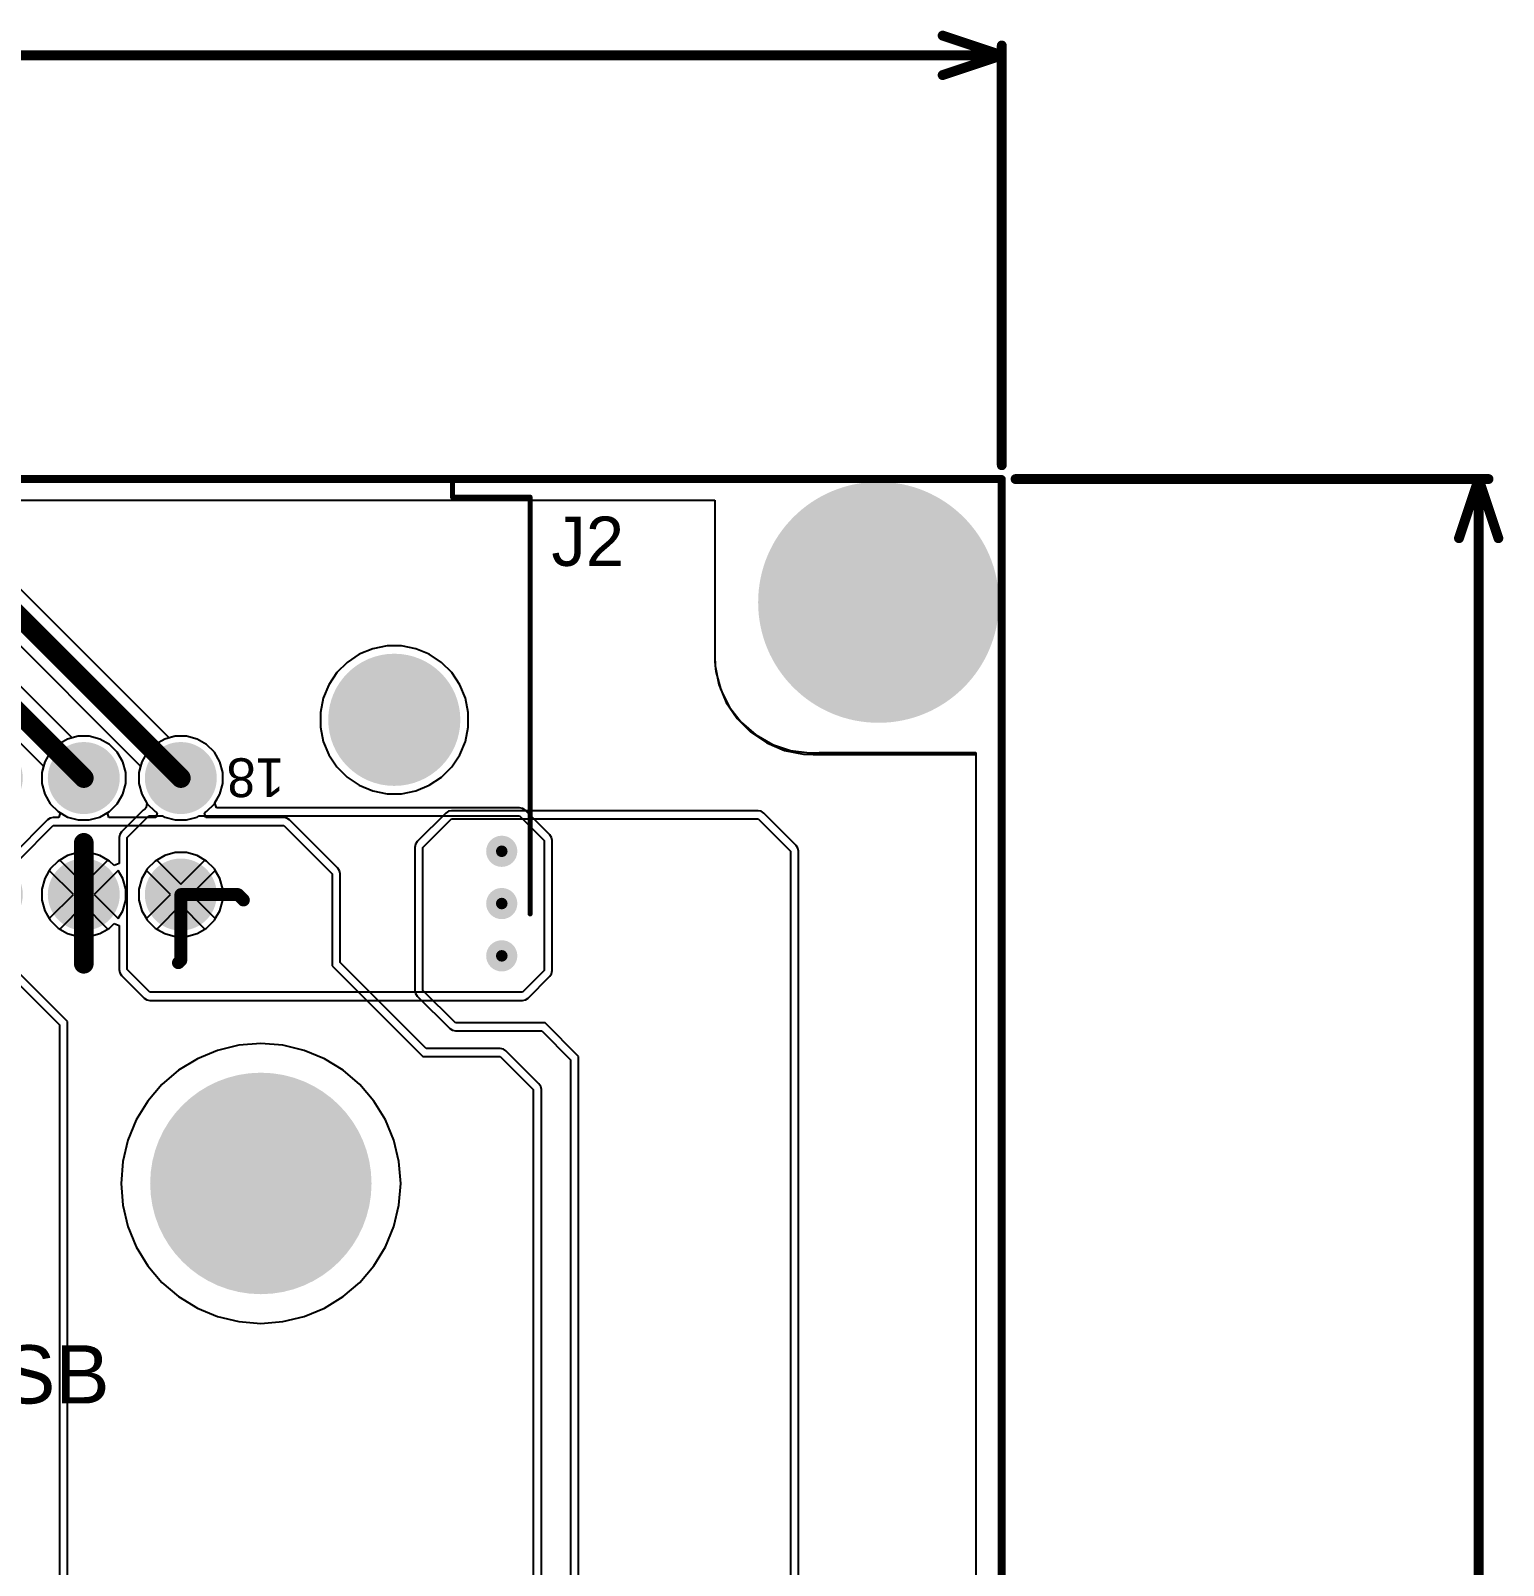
# Model space of a CAD drawing. Header units: millimetres. Extents: x 0 to 174, y 0 to 132.
# Drawn here: x 134.98 to 172.92, y 92.03 to 131.55 of the extents above; entities that cross this region are included whole.
import ezdxf

# ---------------------------------------------------------------- set-up
doc = ezdxf.new("R2010")
doc.units = ezdxf.units.MM
for name, color, linetype in [('BottomLayer', 5, 'Continuous'), ('BottomSolder', 6, 'Continuous'), ('Mechanical2', 216, 'Continuous'), ('MultiLayer', 9, 'Continuous'), ('PadHoleLayer', 156, 'Continuous'), ('TopLayer', 1, 'Continuous'), ('TopOverlay', 2, 'Continuous'), ('TopSolder', 216, 'Continuous'), ('ViaHoleLayer', 16, 'Continuous')]:
    doc.layers.add(name, color=color, linetype=linetype)
doc.styles.add('Arial', font='', dxfattribs={"height": 0.2})
doc.styles.get('Arial').set_extended_font_data('Arial')

# ---------------------------------------------------------------- blocks, each defined once
blk = doc.blocks.new('MX23A18NF1_68')
at = {"layer": 'BottomLayer'}
h = blk.add_hatch(color=5, dxfattribs=at)
edge = h.paths.add_edge_path()
edge.add_arc((-25.5, 4.5), 0.825, 0, 360)
h = blk.add_hatch(color=5, dxfattribs=at)
edge = h.paths.add_edge_path()
edge.add_arc((-23, 4.5), 0.825, 0, 360)
h = blk.add_hatch(color=5, dxfattribs=at)
edge = h.paths.add_edge_path()
edge.add_arc((-20.5, 4.5), 0.825, 0, 360)
h = blk.add_hatch(color=5, dxfattribs=at)
edge = h.paths.add_edge_path()
edge.add_arc((-18, 4.5), 0.825, 0, 360)
h = blk.add_hatch(color=5, dxfattribs=at)
edge = h.paths.add_edge_path()
edge.add_arc((-15.5, 4.5), 0.825, 0, 360)
h = blk.add_hatch(color=5, dxfattribs=at)
edge = h.paths.add_edge_path()
edge.add_arc((-13, 4.5), 0.825, 0, 360)
h = blk.add_hatch(color=5, dxfattribs=at)
edge = h.paths.add_edge_path()
edge.add_arc((-10.5, 4.5), 0.825, 0, 360)
h = blk.add_hatch(color=5, dxfattribs=at)
edge = h.paths.add_edge_path()
edge.add_arc((-8, 4.5), 0.825, 0, 360)
blk.add_hatch(color=5, dxfattribs=at).paths.add_polyline_path([(-6.325, 5.325), (-4.675, 5.325), (-4.675, 3.675), (-6.325, 3.675)])
h = blk.add_hatch(color=5, dxfattribs=at)
edge = h.paths.add_edge_path()
edge.add_arc((-25.5, 1.5), 0.825, 0, 360)
h = blk.add_hatch(color=5, dxfattribs=at)
edge = h.paths.add_edge_path()
edge.add_arc((-23, 1.5), 0.825, 0, 360)
h = blk.add_hatch(color=5, dxfattribs=at)
edge = h.paths.add_edge_path()
edge.add_arc((-20.5, 1.5), 0.825, 0, 360)
h = blk.add_hatch(color=5, dxfattribs=at)
edge = h.paths.add_edge_path()
edge.add_arc((-18, 1.5), 0.825, 0, 360)
h = blk.add_hatch(color=5, dxfattribs=at)
edge = h.paths.add_edge_path()
edge.add_arc((-15.5, 1.5), 0.825, 0, 360)
h = blk.add_hatch(color=5, dxfattribs=at)
edge = h.paths.add_edge_path()
edge.add_arc((-13, 1.5), 0.825, 0, 360)
h = blk.add_hatch(color=5, dxfattribs=at)
edge = h.paths.add_edge_path()
edge.add_arc((-10.5, 1.5), 0.825, 0, 360)
h = blk.add_hatch(color=5, dxfattribs=at)
edge = h.paths.add_edge_path()
edge.add_arc((-8, 1.5), 0.825, 0, 360)
h = blk.add_hatch(color=5, dxfattribs=at)
edge = h.paths.add_edge_path()
edge.add_arc((-5.5, 1.5), 0.825, 0, 360)
h = blk.add_hatch(color=5, dxfattribs=at)
edge = h.paths.add_edge_path()
edge.add_arc((-31, 0), 1.6, 0, 360)
h = blk.add_hatch(color=5, dxfattribs=at)
edge = h.paths.add_edge_path()
edge.add_arc((0, 0), 1.6, 0, 360)
at = {"layer": 'BottomSolder'}
h = blk.add_hatch(color=6, dxfattribs=at)
edge = h.paths.add_edge_path()
edge.add_arc((-25.5, 4.5), 0.927, 0, 360)
h = blk.add_hatch(color=6, dxfattribs=at)
edge = h.paths.add_edge_path()
edge.add_arc((-23, 4.5), 0.927, 0, 360)
h = blk.add_hatch(color=6, dxfattribs=at)
edge = h.paths.add_edge_path()
edge.add_arc((-20.5, 4.5), 0.927, 0, 360)
h = blk.add_hatch(color=6, dxfattribs=at)
edge = h.paths.add_edge_path()
edge.add_arc((-18, 4.5), 0.927, 0, 360)
h = blk.add_hatch(color=6, dxfattribs=at)
edge = h.paths.add_edge_path()
edge.add_arc((-15.5, 4.5), 0.927, 0, 360)
h = blk.add_hatch(color=6, dxfattribs=at)
edge = h.paths.add_edge_path()
edge.add_arc((-13, 4.5), 0.927, 0, 360)
h = blk.add_hatch(color=6, dxfattribs=at)
edge = h.paths.add_edge_path()
edge.add_arc((-10.5, 4.5), 0.927, 0, 360)
h = blk.add_hatch(color=6, dxfattribs=at)
edge = h.paths.add_edge_path()
edge.add_arc((-8, 4.5), 0.927, 0, 360)
blk.add_hatch(color=6, dxfattribs=at).paths.add_polyline_path([(-6.427, 5.427), (-4.573, 5.427), (-4.573, 3.573), (-6.427, 3.573)])
h = blk.add_hatch(color=6, dxfattribs=at)
edge = h.paths.add_edge_path()
edge.add_arc((-25.5, 1.5), 0.927, 0, 360)
h = blk.add_hatch(color=6, dxfattribs=at)
edge = h.paths.add_edge_path()
edge.add_arc((-23, 1.5), 0.927, 0, 360)
h = blk.add_hatch(color=6, dxfattribs=at)
edge = h.paths.add_edge_path()
edge.add_arc((-20.5, 1.5), 0.927, 0, 360)
h = blk.add_hatch(color=6, dxfattribs=at)
edge = h.paths.add_edge_path()
edge.add_arc((-18, 1.5), 0.927, 0, 360)
h = blk.add_hatch(color=6, dxfattribs=at)
edge = h.paths.add_edge_path()
edge.add_arc((-15.5, 1.5), 0.927, 0, 360)
h = blk.add_hatch(color=6, dxfattribs=at)
edge = h.paths.add_edge_path()
edge.add_arc((-13, 1.5), 0.927, 0, 360)
h = blk.add_hatch(color=6, dxfattribs=at)
edge = h.paths.add_edge_path()
edge.add_arc((-10.5, 1.5), 0.927, 0, 360)
h = blk.add_hatch(color=6, dxfattribs=at)
edge = h.paths.add_edge_path()
edge.add_arc((-8, 1.5), 0.927, 0, 360)
h = blk.add_hatch(color=6, dxfattribs=at)
edge = h.paths.add_edge_path()
edge.add_arc((-5.5, 1.5), 0.927, 0, 360)
h = blk.add_hatch(color=6, dxfattribs=at)
edge = h.paths.add_edge_path()
edge.add_arc((-31, 0), 1.702, 0, 360)
h = blk.add_hatch(color=6, dxfattribs=at)
edge = h.paths.add_edge_path()
edge.add_arc((0, 0), 1.702, 0, 360)
at = {"layer": 'MultiLayer'}
h = blk.add_hatch(color=9, dxfattribs=at)
edge = h.paths.add_edge_path()
edge.add_arc((-25.5, 4.5), 0.825, 0, 360)
h = blk.add_hatch(color=9, dxfattribs=at)
edge = h.paths.add_edge_path()
edge.add_arc((-23, 4.5), 0.825, 0, 360)
h = blk.add_hatch(color=9, dxfattribs=at)
edge = h.paths.add_edge_path()
edge.add_arc((-20.5, 4.5), 0.825, 0, 360)
h = blk.add_hatch(color=9, dxfattribs=at)
edge = h.paths.add_edge_path()
edge.add_arc((-18, 4.5), 0.825, 0, 360)
h = blk.add_hatch(color=9, dxfattribs=at)
edge = h.paths.add_edge_path()
edge.add_arc((-15.5, 4.5), 0.825, 0, 360)
h = blk.add_hatch(color=9, dxfattribs=at)
edge = h.paths.add_edge_path()
edge.add_arc((-13, 4.5), 0.825, 0, 360)
h = blk.add_hatch(color=9, dxfattribs=at)
edge = h.paths.add_edge_path()
edge.add_arc((-10.5, 4.5), 0.825, 0, 360)
h = blk.add_hatch(color=9, dxfattribs=at)
edge = h.paths.add_edge_path()
edge.add_arc((-8, 4.5), 0.825, 0, 360)
blk.add_hatch(color=9, dxfattribs=at).paths.add_polyline_path([(-6.325, 5.325), (-4.675, 5.325), (-4.675, 3.675), (-6.325, 3.675)])
h = blk.add_hatch(color=9, dxfattribs=at)
edge = h.paths.add_edge_path()
edge.add_arc((-25.5, 1.5), 0.825, 0, 360)
h = blk.add_hatch(color=9, dxfattribs=at)
edge = h.paths.add_edge_path()
edge.add_arc((-23, 1.5), 0.825, 0, 360)
h = blk.add_hatch(color=9, dxfattribs=at)
edge = h.paths.add_edge_path()
edge.add_arc((-20.5, 1.5), 0.825, 0, 360)
h = blk.add_hatch(color=9, dxfattribs=at)
edge = h.paths.add_edge_path()
edge.add_arc((-18, 1.5), 0.825, 0, 360)
h = blk.add_hatch(color=9, dxfattribs=at)
edge = h.paths.add_edge_path()
edge.add_arc((-15.5, 1.5), 0.825, 0, 360)
h = blk.add_hatch(color=9, dxfattribs=at)
edge = h.paths.add_edge_path()
edge.add_arc((-13, 1.5), 0.825, 0, 360)
h = blk.add_hatch(color=9, dxfattribs=at)
edge = h.paths.add_edge_path()
edge.add_arc((-10.5, 1.5), 0.825, 0, 360)
h = blk.add_hatch(color=9, dxfattribs=at)
edge = h.paths.add_edge_path()
edge.add_arc((-8, 1.5), 0.825, 0, 360)
h = blk.add_hatch(color=9, dxfattribs=at)
edge = h.paths.add_edge_path()
edge.add_arc((-5.5, 1.5), 0.825, 0, 360)
h = blk.add_hatch(color=9, dxfattribs=at)
edge = h.paths.add_edge_path()
edge.add_arc((-31, 0), 1.6, 0, 360)
h = blk.add_hatch(color=9, dxfattribs=at)
edge = h.paths.add_edge_path()
edge.add_arc((0, 0), 1.6, 0, 360)
at = {"layer": 'PadHoleLayer'}
h = blk.add_hatch(color=156, dxfattribs=at)
edge = h.paths.add_edge_path()
edge.add_arc((-25.5, 4.5), 0.55, 0, 360)
h = blk.add_hatch(color=156, dxfattribs=at)
edge = h.paths.add_edge_path()
edge.add_arc((-23, 4.5), 0.55, 0, 360)
h = blk.add_hatch(color=156, dxfattribs=at)
edge = h.paths.add_edge_path()
edge.add_arc((-20.5, 4.5), 0.55, 0, 360)
h = blk.add_hatch(color=156, dxfattribs=at)
edge = h.paths.add_edge_path()
edge.add_arc((-18, 4.5), 0.55, 0, 360)
h = blk.add_hatch(color=156, dxfattribs=at)
edge = h.paths.add_edge_path()
edge.add_arc((-15.5, 4.5), 0.55, 0, 360)
h = blk.add_hatch(color=156, dxfattribs=at)
edge = h.paths.add_edge_path()
edge.add_arc((-13, 4.5), 0.55, 0, 360)
h = blk.add_hatch(color=156, dxfattribs=at)
edge = h.paths.add_edge_path()
edge.add_arc((-10.5, 4.5), 0.55, 0, 360)
h = blk.add_hatch(color=156, dxfattribs=at)
edge = h.paths.add_edge_path()
edge.add_arc((-8, 4.5), 0.55, 0, 360)
h = blk.add_hatch(color=156, dxfattribs=at)
edge = h.paths.add_edge_path()
edge.add_arc((-5.5, 4.5), 0.55, 0, 360)
h = blk.add_hatch(color=156, dxfattribs=at)
edge = h.paths.add_edge_path()
edge.add_arc((-25.5, 1.5), 0.55, 0, 360)
h = blk.add_hatch(color=156, dxfattribs=at)
edge = h.paths.add_edge_path()
edge.add_arc((-23, 1.5), 0.55, 0, 360)
h = blk.add_hatch(color=156, dxfattribs=at)
edge = h.paths.add_edge_path()
edge.add_arc((-20.5, 1.5), 0.55, 0, 360)
h = blk.add_hatch(color=156, dxfattribs=at)
edge = h.paths.add_edge_path()
edge.add_arc((-18, 1.5), 0.55, 0, 360)
h = blk.add_hatch(color=156, dxfattribs=at)
edge = h.paths.add_edge_path()
edge.add_arc((-15.5, 1.5), 0.55, 0, 360)
h = blk.add_hatch(color=156, dxfattribs=at)
edge = h.paths.add_edge_path()
edge.add_arc((-13, 1.5), 0.55, 0, 360)
h = blk.add_hatch(color=156, dxfattribs=at)
edge = h.paths.add_edge_path()
edge.add_arc((-10.5, 1.5), 0.55, 0, 360)
h = blk.add_hatch(color=156, dxfattribs=at)
edge = h.paths.add_edge_path()
edge.add_arc((-8, 1.5), 0.55, 0, 360)
h = blk.add_hatch(color=156, dxfattribs=at)
edge = h.paths.add_edge_path()
edge.add_arc((-5.5, 1.5), 0.55, 0, 360)
h = blk.add_hatch(color=156, dxfattribs=at)
edge = h.paths.add_edge_path()
edge.add_arc((-31, 0), 1.65, 0, 360)
h = blk.add_hatch(color=156, dxfattribs=at)
edge = h.paths.add_edge_path()
edge.add_arc((0, 0), 1.65, 0, 360)
at = {"layer": 'TopLayer'}
h = blk.add_hatch(color=1, dxfattribs=at)
edge = h.paths.add_edge_path()
edge.add_arc((-25.5, 4.5), 0.825, 0, 360)
h = blk.add_hatch(color=1, dxfattribs=at)
edge = h.paths.add_edge_path()
edge.add_arc((-23, 4.5), 0.825, 0, 360)
h = blk.add_hatch(color=1, dxfattribs=at)
edge = h.paths.add_edge_path()
edge.add_arc((-20.5, 4.5), 0.825, 0, 360)
h = blk.add_hatch(color=1, dxfattribs=at)
edge = h.paths.add_edge_path()
edge.add_arc((-18, 4.5), 0.825, 0, 360)
h = blk.add_hatch(color=1, dxfattribs=at)
edge = h.paths.add_edge_path()
edge.add_arc((-15.5, 4.5), 0.825, 0, 360)
h = blk.add_hatch(color=1, dxfattribs=at)
edge = h.paths.add_edge_path()
edge.add_arc((-13, 4.5), 0.825, 0, 360)
h = blk.add_hatch(color=1, dxfattribs=at)
edge = h.paths.add_edge_path()
edge.add_arc((-10.5, 4.5), 0.825, 0, 360)
h = blk.add_hatch(color=1, dxfattribs=at)
edge = h.paths.add_edge_path()
edge.add_arc((-8, 4.5), 0.825, 0, 360)
blk.add_hatch(color=1, dxfattribs=at).paths.add_polyline_path([(-6.325, 5.325), (-4.675, 5.325), (-4.675, 3.675), (-6.325, 3.675)])
h = blk.add_hatch(color=1, dxfattribs=at)
edge = h.paths.add_edge_path()
edge.add_arc((-25.5, 1.5), 0.825, 0, 360)
h = blk.add_hatch(color=1, dxfattribs=at)
edge = h.paths.add_edge_path()
edge.add_arc((-23, 1.5), 0.825, 0, 360)
h = blk.add_hatch(color=1, dxfattribs=at)
edge = h.paths.add_edge_path()
edge.add_arc((-20.5, 1.5), 0.825, 0, 360)
h = blk.add_hatch(color=1, dxfattribs=at)
edge = h.paths.add_edge_path()
edge.add_arc((-18, 1.5), 0.825, 0, 360)
h = blk.add_hatch(color=1, dxfattribs=at)
edge = h.paths.add_edge_path()
edge.add_arc((-15.5, 1.5), 0.825, 0, 360)
h = blk.add_hatch(color=1, dxfattribs=at)
edge = h.paths.add_edge_path()
edge.add_arc((-13, 1.5), 0.825, 0, 360)
h = blk.add_hatch(color=1, dxfattribs=at)
edge = h.paths.add_edge_path()
edge.add_arc((-10.5, 1.5), 0.825, 0, 360)
h = blk.add_hatch(color=1, dxfattribs=at)
edge = h.paths.add_edge_path()
edge.add_arc((-8, 1.5), 0.825, 0, 360)
h = blk.add_hatch(color=1, dxfattribs=at)
edge = h.paths.add_edge_path()
edge.add_arc((-5.5, 1.5), 0.825, 0, 360)
h = blk.add_hatch(color=1, dxfattribs=at)
edge = h.paths.add_edge_path()
edge.add_arc((-31, 0), 1.6, 0, 360)
h = blk.add_hatch(color=1, dxfattribs=at)
edge = h.paths.add_edge_path()
edge.add_arc((0, 0), 1.6, 0, 360)
at = {"layer": 'TopSolder'}
h = blk.add_hatch(color=216, dxfattribs=at)
edge = h.paths.add_edge_path()
edge.add_arc((-25.5, 4.5), 0.927, 0, 360)
h = blk.add_hatch(color=216, dxfattribs=at)
edge = h.paths.add_edge_path()
edge.add_arc((-23, 4.5), 0.927, 0, 360)
h = blk.add_hatch(color=216, dxfattribs=at)
edge = h.paths.add_edge_path()
edge.add_arc((-20.5, 4.5), 0.927, 0, 360)
h = blk.add_hatch(color=216, dxfattribs=at)
edge = h.paths.add_edge_path()
edge.add_arc((-18, 4.5), 0.927, 0, 360)
h = blk.add_hatch(color=216, dxfattribs=at)
edge = h.paths.add_edge_path()
edge.add_arc((-15.5, 4.5), 0.927, 0, 360)
h = blk.add_hatch(color=216, dxfattribs=at)
edge = h.paths.add_edge_path()
edge.add_arc((-13, 4.5), 0.927, 0, 360)
h = blk.add_hatch(color=216, dxfattribs=at)
edge = h.paths.add_edge_path()
edge.add_arc((-10.5, 4.5), 0.927, 0, 360)
h = blk.add_hatch(color=216, dxfattribs=at)
edge = h.paths.add_edge_path()
edge.add_arc((-8, 4.5), 0.927, 0, 360)
blk.add_hatch(color=216, dxfattribs=at).paths.add_polyline_path([(-6.427, 5.427), (-4.573, 5.427), (-4.573, 3.573), (-6.427, 3.573)])
h = blk.add_hatch(color=216, dxfattribs=at)
edge = h.paths.add_edge_path()
edge.add_arc((-25.5, 1.5), 0.927, 0, 360)
h = blk.add_hatch(color=216, dxfattribs=at)
edge = h.paths.add_edge_path()
edge.add_arc((-23, 1.5), 0.927, 0, 360)
h = blk.add_hatch(color=216, dxfattribs=at)
edge = h.paths.add_edge_path()
edge.add_arc((-20.5, 1.5), 0.927, 0, 360)
h = blk.add_hatch(color=216, dxfattribs=at)
edge = h.paths.add_edge_path()
edge.add_arc((-18, 1.5), 0.927, 0, 360)
h = blk.add_hatch(color=216, dxfattribs=at)
edge = h.paths.add_edge_path()
edge.add_arc((-15.5, 1.5), 0.927, 0, 360)
h = blk.add_hatch(color=216, dxfattribs=at)
edge = h.paths.add_edge_path()
edge.add_arc((-13, 1.5), 0.927, 0, 360)
h = blk.add_hatch(color=216, dxfattribs=at)
edge = h.paths.add_edge_path()
edge.add_arc((-10.5, 1.5), 0.927, 0, 360)
h = blk.add_hatch(color=216, dxfattribs=at)
edge = h.paths.add_edge_path()
edge.add_arc((-8, 1.5), 0.927, 0, 360)
h = blk.add_hatch(color=216, dxfattribs=at)
edge = h.paths.add_edge_path()
edge.add_arc((-5.5, 1.5), 0.927, 0, 360)
h = blk.add_hatch(color=216, dxfattribs=at)
edge = h.paths.add_edge_path()
edge.add_arc((-31, 0), 1.702, 0, 360)
h = blk.add_hatch(color=216, dxfattribs=at)
edge = h.paths.add_edge_path()
edge.add_arc((0, 0), 1.702, 0, 360)
at = {"layer": 'TopOverlay', "const_width": 0.127}
for points in [[(-34.5, 5), (-34.5, -5.733)], [(3.5, 5), (3.5, -5.733)], [(-10.338, -3.658), (-10.541, -3.861)], [(-10.541, -3.861), (-10.541, -5.664)], [(-9.347, -3.658), (-10.338, -3.658)], [(-32.5, -5.733), (-34.5, -5.733)], [(-32.5, -5.733), (-32.5, -6.203)], [(3.5, -5.733), (1.5, -5.733)], [(1.5, -5.733), (1.5, -6.203)], [(1.499, -6.203), (-32.5, -6.203)]]:
    blk.add_lwpolyline(points, dxfattribs=at)
at = {"layer": 'TopOverlay', "const_width": 0.0635}
for points in [[(-34.532, 5, 1), (-34.468, 5, 1)], [(3.468, 5, 1), (3.532, 5, 1)], [(-10.573, -3.861, 1), (-10.509, -3.861, 1)], [(-10.573, -3.861, 1), (-10.509, -3.861, 1)], [(-10.37, -3.658, 1), (-10.306, -3.658, 1)], [(-10.37, -3.658, 1), (-10.306, -3.658, 1)], [(-9.379, -3.658, 1), (-9.315, -3.658, 1)], [(-34.532, -5.733, 1), (-34.468, -5.733, 1)], [(-34.532, -5.733, 1), (-34.468, -5.733, 1)], [(-32.532, -5.733, 1), (-32.468, -5.733, 1)], [(-32.532, -5.733, 1), (-32.468, -5.733, 1)], [(-10.573, -5.664, 1), (-10.509, -5.664, 1)], [(1.468, -5.733, 1), (1.532, -5.733, 1)], [(1.468, -5.733, 1), (1.532, -5.733, 1)], [(3.468, -5.733, 1), (3.532, -5.733, 1)], [(3.468, -5.733, 1), (3.532, -5.733, 1)], [(-32.532, -6.203, 1), (-32.468, -6.203, 1)], [(-32.532, -6.203, 1), (-32.468, -6.203, 1)], [(1.467, -6.203, 1), (1.53, -6.203, 1)], [(1.468, -6.203, 1), (1.532, -6.203, 1)]]:
    blk.add_lwpolyline(points, format="xyb", close=True, dxfattribs=at)
at = {"layer": 'TopOverlay'}
for s, height, p in [('1', 1, (-4.166, 4.064)), ('18', 1, (-28.169, 0.991)), ('PCB Edge', 1.2711, (-8.992, -4.369))]:
    blk.add_text(s, height=height, dxfattribs=at).set_placement(p)

msp = doc.modelspace()

# ---------------------------------------------------------------- hatches: boundary and pattern name
at = {"layer": 'BottomLayer'}
h = msp.add_hatch(color=5, dxfattribs=at)
edge = h.paths.add_edge_path()
edge.add_arc((156.825, 116.825), 3, 0, 360)
h = msp.add_hatch(color=5, dxfattribs=at)
edge = h.paths.add_edge_path()
edge.add_arc((147.117, 110.414), 0.3, 0, 360)
h = msp.add_hatch(color=5, dxfattribs=at)
edge = h.paths.add_edge_path()
edge.add_arc((147.117, 109.068), 0.3, 0, 360)
h = msp.add_hatch(color=5, dxfattribs=at)
edge = h.paths.add_edge_path()
edge.add_arc((147.117, 107.721), 0.3, 0, 360)
h = msp.add_hatch(color=5, dxfattribs=at)
edge = h.paths.add_edge_path()
edge.add_arc((140.91, 101.86), 2.75, 0, 360)
at = {"layer": 'BottomSolder'}
h = msp.add_hatch(color=6, dxfattribs=at)
edge = h.paths.add_edge_path()
edge.add_arc((156.825, 116.825), 3.102, 0, 360)
h = msp.add_hatch(color=6, dxfattribs=at)
edge = h.paths.add_edge_path()
edge.add_arc((147.117, 110.414), 0.402, 0, 360)
h = msp.add_hatch(color=6, dxfattribs=at)
edge = h.paths.add_edge_path()
edge.add_arc((147.117, 109.068), 0.402, 0, 360)
h = msp.add_hatch(color=6, dxfattribs=at)
edge = h.paths.add_edge_path()
edge.add_arc((147.117, 107.721), 0.402, 0, 360)
h = msp.add_hatch(color=6, dxfattribs=at)
edge = h.paths.add_edge_path()
edge.add_arc((140.91, 101.86), 2.852, 0, 360)
at = {"layer": 'MultiLayer'}
h = msp.add_hatch(color=9, dxfattribs=at)
edge = h.paths.add_edge_path()
edge.add_arc((156.825, 116.825), 3, 0, 360)
h = msp.add_hatch(color=9, dxfattribs=at)
edge = h.paths.add_edge_path()
edge.add_arc((140.91, 101.86), 2.75, 0, 360)
at = {"layer": 'PadHoleLayer'}
h = msp.add_hatch(color=156, dxfattribs=at)
edge = h.paths.add_edge_path()
edge.add_arc((156.825, 116.825), 2, 0, 360)
h = msp.add_hatch(color=156, dxfattribs=at)
edge = h.paths.add_edge_path()
edge.add_arc((140.91, 101.86), 1.75, 0, 360)
at = {"layer": 'TopLayer'}
h = msp.add_hatch(color=1, dxfattribs=at)
edge = h.paths.add_edge_path()
edge.add_arc((156.825, 116.825), 3, 0, 360)
h = msp.add_hatch(color=1, dxfattribs=at)
edge = h.paths.add_edge_path()
edge.add_arc((147.117, 110.414), 0.3, 0, 360)
h = msp.add_hatch(color=1, dxfattribs=at)
edge = h.paths.add_edge_path()
edge.add_arc((147.117, 109.068), 0.3, 0, 360)
h = msp.add_hatch(color=1, dxfattribs=at)
edge = h.paths.add_edge_path()
edge.add_arc((147.117, 107.721), 0.3, 0, 360)
h = msp.add_hatch(color=1, dxfattribs=at)
edge = h.paths.add_edge_path()
edge.add_arc((140.91, 101.86), 2.75, 0, 360)
at = {"layer": 'TopSolder'}
h = msp.add_hatch(color=216, dxfattribs=at)
edge = h.paths.add_edge_path()
edge.add_arc((156.825, 116.825), 3.102, 0, 360)
h = msp.add_hatch(color=216, dxfattribs=at)
edge = h.paths.add_edge_path()
edge.add_arc((147.117, 110.414), 0.402, 0, 360)
h = msp.add_hatch(color=216, dxfattribs=at)
edge = h.paths.add_edge_path()
edge.add_arc((147.117, 109.068), 0.402, 0, 360)
h = msp.add_hatch(color=216, dxfattribs=at)
edge = h.paths.add_edge_path()
edge.add_arc((147.117, 107.721), 0.402, 0, 360)
h = msp.add_hatch(color=216, dxfattribs=at)
edge = h.paths.add_edge_path()
edge.add_arc((140.91, 101.86), 2.852, 0, 360)
at = {"layer": 'ViaHoleLayer'}
h = msp.add_hatch(color=16, dxfattribs=at)
edge = h.paths.add_edge_path()
edge.add_arc((147.117, 110.414), 0.15, 0, 360)
h = msp.add_hatch(color=16, dxfattribs=at)
edge = h.paths.add_edge_path()
edge.add_arc((147.117, 109.068), 0.15, 0, 360)
h = msp.add_hatch(color=16, dxfattribs=at)
edge = h.paths.add_edge_path()
edge.add_arc((147.117, 107.721), 0.15, 0, 360)

# ---------------------------------------------------------------- linework, layer by layer
at = {"layer": 'BottomLayer'}
for p, q in [((61.087, 119.456), (152.603, 119.456)), ((152.603, 119.456), (152.603, 115.291)), ((143.446, 115.487), (143.134, 115.279)), ((143.793, 115.631), (143.446, 115.487)), ((144.161, 115.704), (143.793, 115.631)), ((144.536, 115.704), (144.161, 115.704)), ((144.904, 115.631), (144.536, 115.704)), ((145.25, 115.487), (144.904, 115.631)), ((145.562, 115.279), (145.25, 115.487)), ((142.869, 115.014), (142.661, 114.702)), ((143.134, 115.279), (142.869, 115.014)), ((145.827, 115.014), (145.562, 115.279)), ((146.036, 114.702), (145.827, 115.014)), ((152.603, 115.291), (152.633, 115.045)), ((152.633, 115.045), (152.763, 114.568)), ((142.661, 114.702), (142.517, 114.355)), ((146.179, 114.355), (146.036, 114.702)), ((142.517, 114.355), (142.444, 113.988)), ((146.252, 113.988), (146.179, 114.355)), ((152.763, 114.568), (152.984, 114.126)), ((142.444, 113.988), (142.444, 113.612)), ((146.252, 113.612), (146.252, 113.988)), ((152.984, 114.126), (153.287, 113.736)), ((142.444, 113.612), (142.517, 113.245)), ((146.179, 113.245), (146.252, 113.612)), ((153.287, 113.736), (153.66, 113.412)), ((135.686, 113.163), (135.485, 112.963)), ((135.932, 113.305), (135.686, 113.163)), ((136.206, 113.379), (135.932, 113.305)), ((136.49, 113.379), (136.206, 113.379)), ((136.765, 113.305), (136.49, 113.379)), ((137.011, 113.163), (136.765, 113.305)), ((137.212, 112.963), (137.011, 113.163)), ((138.186, 113.163), (137.985, 112.963)), ((138.432, 113.305), (138.186, 113.163)), ((138.706, 113.379), (138.432, 113.305)), ((138.99, 113.379), (138.706, 113.379)), ((139.265, 113.305), (138.99, 113.379)), ((139.511, 113.163), (139.265, 113.305)), ((139.712, 112.963), (139.511, 113.163)), ((142.517, 113.245), (142.661, 112.898)), ((146.036, 112.898), (146.179, 113.245)), ((153.66, 113.412), (154.089, 113.167)), ((154.089, 113.167), (154.558, 113.01)), ((135.343, 112.716), (135.269, 112.442)), ((135.485, 112.963), (135.343, 112.716)), ((137.354, 112.716), (137.212, 112.963)), ((137.427, 112.442), (137.354, 112.716)), ((137.843, 112.716), (137.769, 112.442)), ((137.985, 112.963), (137.843, 112.716)), ((139.854, 112.716), (139.712, 112.963)), ((139.927, 112.442), (139.854, 112.716)), ((142.661, 112.898), (142.869, 112.586)), ((145.827, 112.586), (146.036, 112.898)), ((154.558, 113.01), (155.048, 112.948)), ((155.048, 112.948), (155.296, 112.954)), ((155.296, 112.954), (159.334, 112.954)), ((159.334, 112.954), (159.334, 5.447)), ((135.269, 112.442), (135.269, 112.158)), ((137.427, 112.158), (137.427, 112.442)), ((137.769, 112.442), (137.769, 112.158)), ((139.927, 112.158), (139.927, 112.442)), ((142.869, 112.586), (143.134, 112.321)), ((143.134, 112.321), (143.446, 112.113)), ((145.25, 112.113), (145.562, 112.321)), ((145.562, 112.321), (145.827, 112.586)), ((135.269, 112.158), (135.343, 111.884)), ((135.343, 111.884), (135.485, 111.637)), ((137.212, 111.637), (137.354, 111.884)), ((137.354, 111.884), (137.427, 112.158)), ((137.769, 112.158), (137.843, 111.884)), ((137.843, 111.884), (137.985, 111.637)), ((139.712, 111.637), (139.854, 111.884)), ((139.854, 111.884), (139.927, 112.158)), ((143.446, 112.113), (143.793, 111.969)), ((143.793, 111.969), (144.161, 111.896)), ((144.161, 111.896), (144.536, 111.896)), ((144.536, 111.896), (144.904, 111.969)), ((144.904, 111.969), (145.25, 112.113)), ((135.485, 111.637), (135.686, 111.437)), ((137.011, 111.437), (137.212, 111.637)), ((137.985, 111.637), (138.186, 111.437)), ((139.511, 111.437), (139.712, 111.637)), ((145.821, 111.459), (145.742, 111.443)), ((153.721, 111.459), (145.821, 111.459)), ((145.821, 111.459), (145.821, 111.459)), ((153.8, 111.443), (153.721, 111.459)), ((153.721, 111.459), (153.721, 111.459)), ((135.413, 111.221), (134.527, 110.334)), ((134.673, 110.188), (135.56, 111.074)), ((135.481, 111.266), (135.413, 111.221)), ((135.413, 111.221), (135.413, 111.221)), ((135.56, 111.281), (135.481, 111.266)), ((135.701, 111.281), (135.56, 111.281)), ((135.56, 111.074), (141.503, 111.074)), ((135.686, 111.437), (135.735, 111.408)), ((135.735, 111.408), (135.701, 111.281)), ((136.962, 111.408), (137.011, 111.437)), ((136.996, 111.281), (136.962, 111.408)), ((138.201, 111.281), (136.996, 111.281)), ((138.186, 111.437), (138.235, 111.408)), ((138.235, 111.408), (138.201, 111.281)), ((139.462, 111.408), (139.511, 111.437)), ((139.496, 111.281), (139.462, 111.408)), ((141.503, 111.281), (139.496, 111.281)), ((141.583, 111.266), (141.503, 111.281)), ((141.503, 111.281), (141.503, 111.281)), ((141.503, 111.074), (142.748, 109.83)), ((141.65, 111.221), (141.583, 111.266)), ((142.894, 109.976), (141.65, 111.221)), ((145.675, 111.398), (144.938, 110.662)), ((145.085, 110.515), (145.821, 111.252)), ((145.742, 111.443), (145.675, 111.398)), ((145.675, 111.398), (145.675, 111.398)), ((145.821, 111.252), (153.721, 111.252)), ((153.721, 111.252), (154.559, 110.414)), ((153.867, 111.398), (153.8, 111.443)), ((154.705, 110.56), (153.867, 111.398)), ((144.938, 110.662), (144.893, 110.595)), ((135.932, 110.305), (135.729, 110.188)), ((136.206, 110.379), (135.932, 110.305)), ((136.49, 110.379), (136.206, 110.379)), ((136.765, 110.305), (136.49, 110.379)), ((136.967, 110.188), (136.765, 110.305)), ((138.432, 110.305), (138.186, 110.163)), ((138.706, 110.379), (138.432, 110.305)), ((138.99, 110.379), (138.706, 110.379)), ((139.265, 110.305), (138.99, 110.379)), ((139.511, 110.163), (139.265, 110.305)), ((144.893, 110.595), (144.878, 110.515)), ((144.878, 110.515), (144.878, 110.515)), ((144.878, 110.515), (144.878, 106.832)), ((145.085, 106.832), (145.085, 110.515)), ((154.559, 110.414), (154.559, 39.751)), ((154.75, 110.493), (154.705, 110.56)), ((154.766, 110.414), (154.75, 110.493)), ((154.766, 39.751), (154.766, 110.414)), ((154.766, 110.414), (154.766, 110.414)), ((135.46, 109.919), (135.343, 109.716)), ((136.079, 109.3), (135.46, 109.919)), ((135.729, 110.188), (136.348, 109.569)), ((136.348, 109.569), (136.967, 110.188)), ((137.237, 109.919), (136.618, 109.3)), ((137.354, 109.716), (137.237, 109.919)), ((137.985, 109.963), (137.843, 109.716)), ((138.186, 110.163), (137.985, 109.963)), ((139.712, 109.963), (139.511, 110.163)), ((139.854, 109.716), (139.712, 109.963)), ((142.939, 109.909), (142.894, 109.976)), ((142.894, 109.976), (142.894, 109.976)), ((142.955, 109.83), (142.939, 109.909)), ((135.343, 109.716), (135.269, 109.442)), ((137.427, 109.442), (137.354, 109.716)), ((137.843, 109.716), (137.769, 109.442)), ((139.927, 109.442), (139.854, 109.716)), ((142.748, 109.83), (142.748, 107.467)), ((142.955, 107.553), (142.955, 109.83)), ((142.955, 109.83), (142.955, 109.83)), ((135.269, 109.442), (135.269, 109.158)), ((135.269, 109.158), (135.343, 108.884)), ((135.46, 108.681), (136.079, 109.3)), ((136.618, 109.3), (137.237, 108.681)), ((137.354, 108.884), (137.427, 109.158)), ((137.427, 109.158), (137.427, 109.442)), ((137.769, 109.442), (137.769, 109.158)), ((137.769, 109.158), (137.843, 108.884)), ((139.854, 108.884), (139.927, 109.158)), ((139.927, 109.158), (139.927, 109.442)), ((135.343, 108.884), (135.46, 108.681)), ((136.348, 109.031), (135.729, 108.412)), ((136.967, 108.412), (136.348, 109.031)), ((137.237, 108.681), (137.354, 108.884)), ((137.843, 108.884), (137.985, 108.637)), ((139.712, 108.637), (139.854, 108.884)), ((135.729, 108.412), (135.932, 108.295)), ((135.932, 108.295), (136.206, 108.221)), ((136.49, 108.221), (136.765, 108.295)), ((136.765, 108.295), (136.967, 108.412)), ((137.985, 108.637), (138.186, 108.437)), ((138.186, 108.437), (138.432, 108.295)), ((138.432, 108.295), (138.706, 108.221)), ((138.99, 108.221), (139.265, 108.295)), ((139.265, 108.295), (139.511, 108.437)), ((139.511, 108.437), (139.712, 108.637)), ((136.206, 108.221), (136.49, 108.221)), ((138.706, 108.221), (138.99, 108.221)), ((145.171, 105.338), (142.955, 107.553)), ((134.527, 107.141), (135.725, 105.943)), ((135.932, 106.029), (134.673, 107.287)), ((142.748, 107.467), (145.085, 105.131)), ((144.878, 106.832), (144.893, 106.753)), ((144.893, 106.753), (144.938, 106.686)), ((145.923, 105.994), (145.085, 106.832)), ((144.938, 106.686), (144.938, 106.686)), ((144.938, 106.686), (145.777, 105.848)), ((135.725, 105.943), (135.725, 41.563)), ((135.932, 41.563), (135.932, 106.029)), ((148.234, 105.994), (145.923, 105.994)), ((149.098, 105.131), (148.234, 105.994)), ((145.777, 105.848), (145.844, 105.803)), ((145.844, 105.803), (145.923, 105.787)), ((145.923, 105.787), (145.923, 105.787)), ((145.923, 105.787), (148.149, 105.787)), ((148.149, 105.787), (148.891, 105.045)), ((139.797, 105.287), (139.274, 105.071)), ((140.346, 105.419), (139.797, 105.287)), ((140.91, 105.463), (140.346, 105.419)), ((141.474, 105.419), (140.91, 105.463)), ((142.023, 105.287), (141.474, 105.419)), ((142.546, 105.071), (142.023, 105.287)), ((145.085, 105.131), (147.079, 105.131)), ((147.079, 105.338), (145.171, 105.338)), ((147.158, 105.322), (147.079, 105.338)), ((147.079, 105.338), (147.079, 105.338)), ((147.079, 105.131), (147.93, 104.28)), ((147.225, 105.277), (147.158, 105.322)), ((148.076, 104.426), (147.225, 105.277)), ((149.098, 41.25), (149.098, 105.131)), ((138.792, 104.775), (138.362, 104.408)), ((139.274, 105.071), (138.792, 104.775)), ((143.028, 104.775), (142.546, 105.071)), ((143.458, 104.408), (143.028, 104.775)), ((148.891, 105.045), (148.891, 41.335)), ((138.362, 104.408), (137.995, 103.978)), ((143.825, 103.978), (143.458, 104.408)), ((148.121, 104.359), (148.076, 104.426)), ((148.137, 104.28), (148.121, 104.359)), ((137.995, 103.978), (137.7, 103.496)), ((144.12, 103.496), (143.825, 103.978)), ((147.93, 104.28), (147.93, 42.672)), ((148.137, 42.672), (148.137, 104.28)), ((148.137, 104.28), (148.137, 104.28)), ((137.7, 103.496), (137.483, 102.974)), ((144.337, 102.974), (144.12, 103.496)), ((137.483, 102.974), (137.351, 102.424)), ((144.469, 102.424), (144.337, 102.974)), ((137.351, 102.424), (137.307, 101.86)), ((144.513, 101.86), (144.469, 102.424)), ((137.307, 101.86), (137.351, 101.297)), ((144.469, 101.297), (144.513, 101.86)), ((137.351, 101.297), (137.483, 100.747)), ((144.337, 100.747), (144.469, 101.297)), ((137.483, 100.747), (137.7, 100.224)), ((144.12, 100.224), (144.337, 100.747)), ((137.7, 100.224), (137.995, 99.742)), ((143.825, 99.742), (144.12, 100.224)), ((137.995, 99.742), (138.362, 99.312)), ((143.458, 99.312), (143.825, 99.742)), ((138.362, 99.312), (138.792, 98.945)), ((143.028, 98.945), (143.458, 99.312)), ((138.792, 98.945), (139.274, 98.65)), ((142.546, 98.65), (143.028, 98.945)), ((139.274, 98.65), (139.797, 98.433)), ((139.797, 98.433), (140.346, 98.301)), ((141.474, 98.301), (142.023, 98.433)), ((142.023, 98.433), (142.546, 98.65)), ((140.346, 98.301), (140.91, 98.257)), ((140.91, 98.257), (141.474, 98.301))]:
    msp.add_line(p, q, dxfattribs=at)
at = {"layer": 'BottomLayer', "const_width": 0.508}
for points in [[(136.348, 109.3), (136.348, 110.631)], [(136.348, 107.518), (136.348, 109.3)], [(136.348, 107.518), (136.348, 107.518)]]:
    msp.add_lwpolyline(points, dxfattribs=at)
at = {"layer": 'BottomLayer', "const_width": 0.254}
for points in [[(136.221, 110.631, 1), (136.475, 110.631, 1)], [(136.221, 109.3, 1), (136.475, 109.3, 1)], [(136.221, 109.3, 1), (136.475, 109.3, 1)], [(136.221, 107.518, 1), (136.475, 107.518, 1)], [(136.221, 107.518, 1), (136.475, 107.518, 1)], [(136.221, 107.518, 1), (136.475, 107.518, 1)]]:
    msp.add_lwpolyline(points, format="xyb", close=True, dxfattribs=at)
at = {"layer": 'Mechanical2'}
for points, const_width in [([(158.476, 131.42), (160, 130.912)], 0.254), ([(160, 120.356), (160, 131.166)], 0.254), ([(87.491, 130.912), (160, 130.912)], 0.254), ([(158.476, 130.404), (160, 130.912)], 0.254), ([(60.5, 120), (160, 120)], 0.203), ([(160, 0), (160, 120)], 0.203), ([(160.356, 120), (172.542, 120)], 0.254), ([(171.78, 118.476), (172.288, 120)], 0.254), ([(172.288, 120), (172.796, 118.476)], 0.254), ([(172.288, 67.491), (172.288, 120)], 0.254)]:
    msp.add_lwpolyline(points, dxfattribs=dict(at, const_width=const_width))
for points, const_width in [([(158.413, 131.42, 1), (158.54, 131.42, 1)], 0.127), ([(159.937, 131.166, 1), (160.064, 131.166, 1)], 0.127), ([(159.937, 130.912, 1), (160.064, 130.912, 1)], 0.127), ([(159.937, 130.912, 1), (160.064, 130.912, 1)], 0.127), ([(159.937, 130.912, 1), (160.064, 130.912, 1)], 0.127), ([(158.413, 130.404, 1), (158.54, 130.404, 1)], 0.127), ([(159.937, 120.356, 1), (160.064, 120.356, 1)], 0.127), ([(159.949, 120, 1), (160.051, 120, 1)], 0.102), ([(159.949, 120, 1), (160.051, 120, 1)], 0.102), ([(160.292, 120, 1), (160.419, 120, 1)], 0.127), ([(172.225, 120, 1), (172.352, 120, 1)], 0.127), ([(172.225, 120, 1), (172.352, 120, 1)], 0.127), ([(172.225, 120, 1), (172.352, 120, 1)], 0.127), ([(172.479, 120, 1), (172.606, 120, 1)], 0.127), ([(171.717, 118.476, 1), (171.844, 118.476, 1)], 0.127), ([(172.733, 118.476, 1), (172.86, 118.476, 1)], 0.127)]:
    msp.add_lwpolyline(points, format="xyb", close=True, dxfattribs=dict(at, const_width=const_width))
at = {"layer": 'TopLayer'}
for p, q in [((132.59, 119.456), (152.603, 119.456)), ((152.603, 119.456), (152.603, 115.443)), ((138.545, 113.336), (132.542, 119.339)), ((131.731, 118.684), (137.812, 112.603)), ((136.045, 113.336), (130.828, 118.552)), ((130.247, 117.668), (135.312, 112.603)), ((143.446, 115.487), (143.134, 115.279)), ((143.793, 115.631), (143.446, 115.487)), ((144.161, 115.704), (143.793, 115.631)), ((144.536, 115.704), (144.161, 115.704)), ((144.904, 115.631), (144.536, 115.704)), ((145.25, 115.487), (144.904, 115.631)), ((145.562, 115.279), (145.25, 115.487)), ((152.603, 115.443), (152.615, 115.194)), ((142.869, 115.014), (142.661, 114.702)), ((143.134, 115.279), (142.869, 115.014)), ((145.827, 115.014), (145.562, 115.279)), ((146.036, 114.702), (145.827, 115.014)), ((152.615, 115.194), (152.713, 114.706)), ((142.661, 114.702), (142.517, 114.355)), ((146.179, 114.355), (146.036, 114.702)), ((152.713, 114.706), (152.903, 114.246)), ((142.517, 114.355), (142.444, 113.988)), ((146.252, 113.988), (146.179, 114.355)), ((152.903, 114.246), (153.18, 113.832)), ((142.444, 113.988), (142.444, 113.612)), ((146.252, 113.612), (146.252, 113.988)), ((153.18, 113.832), (153.532, 113.48)), ((142.444, 113.612), (142.517, 113.245)), ((146.179, 113.245), (146.252, 113.612)), ((153.532, 113.48), (153.946, 113.203)), ((136.206, 113.379), (136.045, 113.336)), ((136.49, 113.379), (136.206, 113.379)), ((136.765, 113.305), (136.49, 113.379)), ((137.011, 113.163), (136.765, 113.305)), ((137.212, 112.963), (137.011, 113.163)), ((138.706, 113.379), (138.545, 113.336)), ((138.99, 113.379), (138.706, 113.379)), ((139.265, 113.305), (138.99, 113.379)), ((139.511, 113.163), (139.265, 113.305)), ((139.712, 112.963), (139.511, 113.163)), ((142.517, 113.245), (142.661, 112.898)), ((146.036, 112.898), (146.179, 113.245)), ((153.946, 113.203), (154.406, 113.012)), ((137.354, 112.716), (137.212, 112.963)), ((137.427, 112.442), (137.354, 112.716)), ((139.854, 112.716), (139.712, 112.963)), ((139.927, 112.442), (139.854, 112.716)), ((142.661, 112.898), (142.869, 112.586)), ((145.827, 112.586), (146.036, 112.898)), ((154.406, 113.012), (154.894, 112.915)), ((154.894, 112.915), (155.143, 112.903)), ((155.143, 112.903), (159.334, 112.903)), ((159.334, 112.903), (159.334, 7.645)), ((135.312, 112.603), (135.269, 112.442)), ((135.269, 112.442), (135.269, 112.158)), ((137.427, 112.158), (137.427, 112.442)), ((137.812, 112.603), (137.769, 112.442)), ((137.769, 112.442), (137.769, 112.158)), ((139.927, 112.158), (139.927, 112.442)), ((142.869, 112.586), (143.134, 112.321)), ((143.134, 112.321), (143.446, 112.113)), ((145.25, 112.113), (145.562, 112.321)), ((145.562, 112.321), (145.827, 112.586)), ((135.269, 112.158), (135.343, 111.884)), ((135.343, 111.884), (135.485, 111.637)), ((137.212, 111.637), (137.354, 111.884)), ((137.354, 111.884), (137.427, 112.158)), ((137.769, 112.158), (137.843, 111.884)), ((137.843, 111.884), (137.975, 111.655)), ((139.726, 111.662), (139.854, 111.884)), ((139.854, 111.884), (139.927, 112.158)), ((143.446, 112.113), (143.793, 111.969)), ((143.793, 111.969), (144.161, 111.896)), ((144.161, 111.896), (144.536, 111.896)), ((144.536, 111.896), (144.904, 111.969)), ((144.904, 111.969), (145.25, 112.113)), ((135.485, 111.637), (135.686, 111.437)), ((137.011, 111.437), (137.212, 111.637)), ((137.877, 111.475), (137.318, 110.916)), ((137.932, 111.511), (137.877, 111.475)), ((137.877, 111.475), (137.877, 111.475)), ((137.951, 111.545), (137.932, 111.511)), ((137.975, 111.655), (137.951, 111.545)), ((139.771, 111.535), (139.726, 111.662)), ((147.117, 111.535), (139.771, 111.535)), ((147.574, 111.535), (147.117, 111.535)), ((147.653, 111.52), (147.574, 111.535)), ((147.574, 111.535), (147.574, 111.535)), ((147.72, 111.475), (147.653, 111.52)), ((147.72, 111.475), (147.72, 111.475)), ((148.355, 110.84), (147.72, 111.475)), ((135.686, 111.437), (135.932, 111.295)), ((135.932, 111.295), (136.206, 111.221)), ((136.206, 111.221), (136.49, 111.221)), ((136.49, 111.221), (136.765, 111.295)), ((136.765, 111.295), (137.011, 111.437)), ((137.465, 110.769), (138.024, 111.328)), ((138.024, 111.328), (138.373, 111.328)), ((138.373, 111.328), (138.432, 111.295)), ((138.432, 111.295), (138.706, 111.221)), ((138.706, 111.221), (138.99, 111.221)), ((138.99, 111.221), (139.265, 111.295)), ((139.265, 111.295), (139.323, 111.328)), ((139.323, 111.328), (147.117, 111.328)), ((147.117, 111.328), (147.574, 111.328)), ((147.574, 111.328), (148.209, 110.693)), ((137.273, 110.849), (137.258, 110.769)), ((137.258, 110.769), (137.258, 110.769)), ((137.258, 110.769), (137.258, 110.096)), ((137.318, 110.916), (137.273, 110.849)), ((137.465, 107.366), (137.465, 110.769)), ((148.209, 110.693), (148.209, 107.34)), ((148.4, 110.772), (148.355, 110.84)), ((148.355, 110.84), (148.355, 110.84)), ((148.416, 110.693), (148.4, 110.772)), ((148.416, 107.34), (148.416, 110.693)), ((148.416, 110.693), (148.416, 110.693)), ((135.932, 110.305), (135.686, 110.163)), ((136.206, 110.379), (135.932, 110.305)), ((136.49, 110.379), (136.206, 110.379)), ((136.765, 110.305), (136.49, 110.379)), ((137.011, 110.163), (136.765, 110.305)), ((138.432, 110.305), (138.229, 110.188)), ((138.706, 110.379), (138.432, 110.305)), ((138.99, 110.379), (138.706, 110.379)), ((139.265, 110.305), (138.99, 110.379)), ((139.467, 110.188), (139.265, 110.305)), ((135.485, 109.963), (135.343, 109.716)), ((135.686, 110.163), (135.485, 109.963)), ((137.131, 110.044), (137.011, 110.163)), ((137.258, 110.096), (137.131, 110.044)), ((137.96, 109.919), (137.843, 109.716)), ((138.579, 109.3), (137.96, 109.919)), ((138.229, 110.188), (138.848, 109.569)), ((138.848, 109.569), (139.467, 110.188)), ((139.737, 109.919), (139.118, 109.3)), ((139.854, 109.716), (139.737, 109.919)), ((135.343, 109.716), (135.269, 109.442)), ((137.843, 109.716), (137.769, 109.442)), ((139.927, 109.442), (139.854, 109.716)), ((135.269, 109.442), (135.269, 109.158)), ((135.269, 109.158), (135.343, 108.884)), ((137.769, 109.442), (137.769, 109.158)), ((137.769, 109.158), (137.843, 108.884)), ((137.96, 108.681), (138.579, 109.3)), ((139.118, 109.3), (139.737, 108.681)), ((139.854, 108.884), (139.927, 109.158)), ((139.927, 109.158), (139.927, 109.442)), ((135.343, 108.884), (135.485, 108.637)), ((137.843, 108.884), (137.96, 108.681)), ((138.848, 109.031), (138.229, 108.412)), ((139.467, 108.412), (138.848, 109.031)), ((139.737, 108.681), (139.854, 108.884)), ((135.485, 108.637), (135.686, 108.437)), ((135.686, 108.437), (135.932, 108.295)), ((135.932, 108.295), (136.206, 108.221)), ((136.49, 108.221), (136.765, 108.295)), ((136.765, 108.295), (137.011, 108.437)), ((137.011, 108.437), (137.131, 108.556)), ((137.131, 108.556), (137.258, 108.504)), ((137.258, 108.504), (137.258, 107.366)), ((138.229, 108.412), (138.432, 108.295)), ((138.432, 108.295), (138.706, 108.221)), ((138.99, 108.221), (139.265, 108.295)), ((139.265, 108.295), (139.467, 108.412)), ((136.206, 108.221), (136.49, 108.221)), ((138.706, 108.221), (138.99, 108.221)), ((137.258, 107.366), (137.258, 107.366)), ((137.258, 107.366), (137.273, 107.287)), ((137.273, 107.287), (137.318, 107.219)), ((137.318, 107.219), (137.318, 107.219)), ((137.318, 107.219), (137.902, 106.635)), ((138.049, 106.782), (137.465, 107.366)), ((148.209, 107.34), (147.65, 106.782)), ((147.797, 106.635), (148.355, 107.194)), ((148.355, 107.194), (148.4, 107.261)), ((148.355, 107.194), (148.355, 107.194)), ((148.4, 107.261), (148.416, 107.34)), ((148.416, 107.34), (148.416, 107.34)), ((147.65, 106.782), (138.049, 106.782)), ((137.902, 106.635), (137.97, 106.59)), ((137.97, 106.59), (138.049, 106.574)), ((138.049, 106.574), (138.049, 106.574)), ((138.049, 106.574), (147.65, 106.574)), ((147.65, 106.574), (147.729, 106.59)), ((147.65, 106.574), (147.65, 106.574)), ((147.729, 106.59), (147.797, 106.635)), ((147.797, 106.635), (147.797, 106.635)), ((139.797, 105.287), (139.274, 105.071)), ((140.346, 105.419), (139.797, 105.287)), ((140.91, 105.463), (140.346, 105.419)), ((141.474, 105.419), (140.91, 105.463)), ((142.023, 105.287), (141.474, 105.419)), ((142.546, 105.071), (142.023, 105.287)), ((138.792, 104.775), (138.362, 104.408)), ((139.274, 105.071), (138.792, 104.775)), ((143.028, 104.775), (142.546, 105.071)), ((143.458, 104.408), (143.028, 104.775)), ((138.362, 104.408), (137.995, 103.978)), ((143.825, 103.978), (143.458, 104.408)), ((137.995, 103.978), (137.7, 103.496)), ((144.12, 103.496), (143.825, 103.978)), ((137.7, 103.496), (137.483, 102.974)), ((144.337, 102.974), (144.12, 103.496)), ((137.483, 102.974), (137.351, 102.424)), ((144.469, 102.424), (144.337, 102.974)), ((137.351, 102.424), (137.307, 101.86)), ((144.513, 101.86), (144.469, 102.424)), ((137.307, 101.86), (137.351, 101.297)), ((144.469, 101.297), (144.513, 101.86)), ((137.351, 101.297), (137.483, 100.747)), ((144.337, 100.747), (144.469, 101.297)), ((137.483, 100.747), (137.7, 100.224)), ((144.12, 100.224), (144.337, 100.747)), ((137.7, 100.224), (137.995, 99.742)), ((143.825, 99.742), (144.12, 100.224)), ((137.995, 99.742), (138.362, 99.312)), ((143.458, 99.312), (143.825, 99.742)), ((138.362, 99.312), (138.792, 98.945)), ((143.028, 98.945), (143.458, 99.312)), ((138.792, 98.945), (139.274, 98.65)), ((142.546, 98.65), (143.028, 98.945)), ((139.274, 98.65), (139.797, 98.433)), ((139.797, 98.433), (140.346, 98.301)), ((141.474, 98.301), (142.023, 98.433)), ((142.023, 98.433), (142.546, 98.65)), ((140.346, 98.301), (140.91, 98.257)), ((140.91, 98.257), (141.474, 98.301))]:
    msp.add_line(p, q, dxfattribs=at)
for points, const_width in [([(131.946, 119.202), (138.848, 112.3)], 0.508), ([(130.462, 118.186), (136.348, 112.3)], 0.508), ([(138.848, 107.606), (138.848, 109.3)], 0.33), ([(138.848, 109.3), (140.32, 109.3)], 0.33), ([(140.32, 109.3), (140.462, 109.158)], 0.33), ([(138.786, 107.544), (138.848, 107.606)], 0.33)]:
    msp.add_lwpolyline(points, dxfattribs=dict(at, const_width=const_width))
for points, const_width in [([(136.221, 112.3, 1), (136.475, 112.3, 1)], 0.254), ([(138.721, 112.3, 1), (138.975, 112.3, 1)], 0.254), ([(138.766, 109.3, 1), (138.931, 109.3, 1)], 0.165), ([(138.766, 109.3, 1), (138.931, 109.3, 1)], 0.165), ([(140.237, 109.3, 1), (140.402, 109.3, 1)], 0.165), ([(140.237, 109.3, 1), (140.402, 109.3, 1)], 0.165), ([(140.38, 109.158, 1), (140.544, 109.158, 1)], 0.165), ([(138.703, 107.544, 1), (138.868, 107.544, 1)], 0.165), ([(138.766, 107.606, 1), (138.931, 107.606, 1)], 0.165), ([(138.766, 107.606, 1), (138.931, 107.606, 1)], 0.165)]:
    msp.add_lwpolyline(points, format="xyb", close=True, dxfattribs=dict(at, const_width=const_width))

# ---------------------------------------------------------------- block references
at = {"rotation": 180}
msp.add_blockref('MX23A18NF1_68', (113.348, 113.8), dxfattribs=at)

# ---------------------------------------------------------------- texts
at = {"layer": 'TopOverlay', "style": 'Arial'}
for s, height, p in [('J2', 1.27, (148.396, 117.763)), ('+5V USB', 1.5, (128.337, 96.193))]:
    msp.add_text(s, height=height, dxfattribs=at).set_placement(p)

doc.saveas('drawing.dxf')
